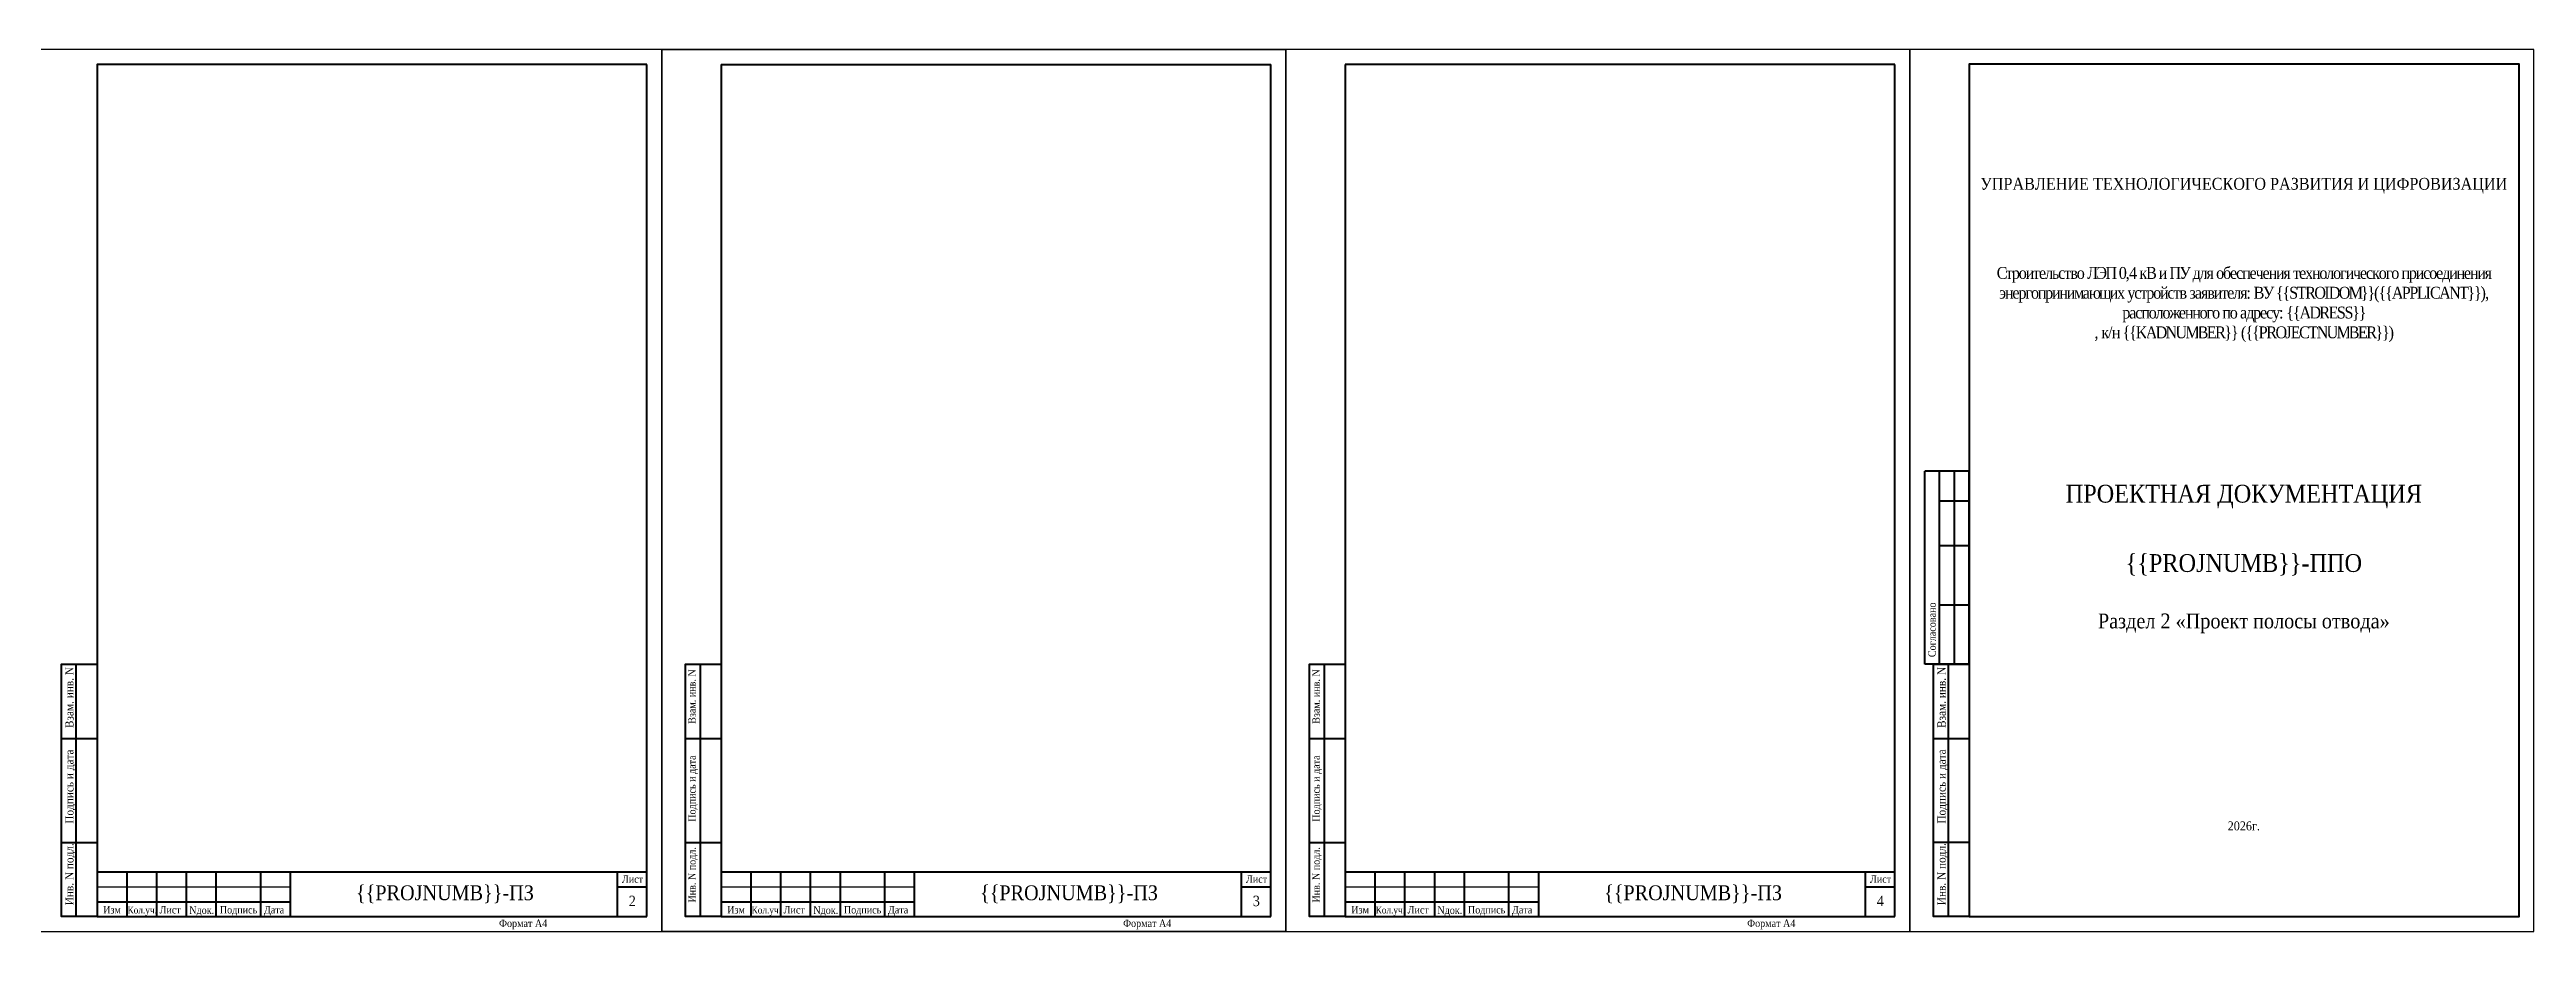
# Model space of a CAD drawing. Header units: millimetres. Extents: x 2174 to 9129, y 1758 to 2055.
# Drawn here: x 3438 to 4271, y 1758 to 2055 of the extents above; entities that cross this region are included whole.
import ezdxf

# ---------------------------------------------------------------- set-up
doc = ezdxf.new("R2010")
doc.units = ezdxf.units.MM
doc.layers.add('П', color=7, linetype='Continuous')
doc.layers.add('Чертеж', color=7, linetype='Continuous')
doc.styles.add('стиль1', font='Times New Roman.ttf', dxfattribs={"width": 0.9, "height": 2})
doc.styles.add('стиль2', font='Times New Roman.ttf', dxfattribs={"width": 0.9, "height": 2.5})

# ---------------------------------------------------------------- blocks, each defined once
blk = doc.blocks.new('1')
at = {"lineweight": 30}
for p, q in [((630, 297), (420, 297)), ((420, 297), (420, 0)), ((630, 0), (630, 297)), ((420, 0), (630, 0))]:
    blk.add_line(p, q, dxfattribs=at)
blk = doc.blocks.new('Штамп б')
at = {"lineweight": 70}
for points in [[(20, 0), (8, 0), (8, 85), (20, 85)], [(13, 0), (13, 85)], [(8, 60), (20, 60)], [(8, 25), (20, 25)]]:
    blk.add_lwpolyline(points, dxfattribs=at)
at = {"lineweight": 25, "style": 'стиль1', "width": 0.9}
for s, p in [('Взам. инв. N', (12.06, 63.49)), ('Подпись и дата', (12.06, 31.28)), ('Инв. N подл.', (12.06, 3.82))]:
    blk.add_text(s, height=2.8, rotation=90, dxfattribs=at).set_placement(p)
blk = doc.blocks.new('A$C5B0935FB')
at = {"lineweight": 70}
for p, q in [((20, 65), (5, 65)), ((5, 0), (5, 65)), ((10, 55), (10, 65)), ((15, 0), (15, 65)), ((20, 0), (20, 65)), ((10, 40), (10, 55)), ((10, 55), (20, 55)), ((10, 20), (10, 40)), ((10, 40), (20, 40)), ((10, 0), (10, 20)), ((10, 20), (20, 20)), ((10, 0), (5, 0)), ((15, 0), (10, 0)), ((20, 0), (15, 0)), ((15, 0), (15, 0))]:
    blk.add_line(p, q, dxfattribs=at)
at = {"lineweight": 25, "style": 'стиль1', "width": 0.9}
blk.add_text('Согласовано', height=2.5, rotation=90, dxfattribs=at).set_placement((8.72, 2.35))

msp = doc.modelspace()

# ---------------------------------------------------------------- linework, layer by layer
at = {"layer": 'П', "lineweight": 30}
msp.add_line((3643.703, 1758.49), (3643.703, 2055.49), dxfattribs=at)
at = {"layer": 'П', "linetype": 'Continuous', "lineweight": 0}
for points in [[(3433.703, 2055.49), (3643.703, 2055.49), (3643.703, 1758.49), (3433.703, 1758.49)], [(3853.703, 2055.49), (4063.703, 2055.49), (4063.703, 1758.49), (3853.703, 1758.49)], [(4063.703, 2055.49), (4273.703, 2055.49), (4273.703, 1758.49), (4063.703, 1758.49)]]:
    msp.add_lwpolyline(points, close=True, dxfattribs=at)
at = {"layer": 'П', "linetype": 'Continuous', "lineweight": 18}
msp.add_lwpolyline([(3643.703, 2055.49), (3853.703, 2055.49), (3853.703, 1758.49), (3643.703, 1758.49)], close=True, dxfattribs=at)
at = {"layer": 'П', "lineweight": 30}
for points in [[(3643.703, 2055.49), (3853.703, 2055.49), (3853.703, 1758.49), (3643.703, 1758.49)], [(4063.703, 1758.49), (4273.703, 1758.49), (4273.703, 2055.49), (4063.703, 2055.49)]]:
    msp.add_lwpolyline(points, close=True, dxfattribs=at)
at = {"layer": 'Чертеж', "lineweight": 70}
for p, q in [((3638.703, 1763.49), (3638.703, 2050.49)), ((3663.703, 2050.49), (3663.703, 1763.49)), ((3848.703, 1763.49), (3848.703, 2050.49)), ((4058.703, 2050.49), (3873.703, 2050.49)), ((3873.703, 2050.49), (3873.703, 1763.49)), ((4058.703, 1763.49), (4058.703, 2050.49)), ((3663.703, 1818.49), (3663.703, 1763.49)), ((3873.703, 1818.49), (3873.703, 1763.49)), ((3638.703, 1778.49), (3453.703, 1778.49)), ((3463.703, 1778.49), (3463.703, 1763.49)), ((3473.703, 1778.49), (3473.703, 1763.49)), ((3483.703, 1778.49), (3483.703, 1763.49)), ((3493.703, 1778.49), (3493.703, 1763.49)), ((3508.703, 1778.49), (3508.703, 1763.49)), ((3518.703, 1778.49), (3518.703, 1763.49)), ((3628.703, 1778.49), (3628.703, 1763.49)), ((3848.703, 1778.49), (3663.703, 1778.49)), ((3673.703, 1778.49), (3673.703, 1763.49)), ((3683.703, 1778.49), (3683.703, 1763.49)), ((3693.703, 1778.49), (3693.703, 1763.49)), ((3703.703, 1778.49), (3703.703, 1763.49)), ((3718.703, 1778.49), (3718.703, 1763.49)), ((3728.703, 1778.49), (3728.703, 1763.49)), ((3838.703, 1778.49), (3838.703, 1763.49)), ((4058.703, 1778.49), (3873.703, 1778.49)), ((3883.703, 1778.49), (3883.703, 1763.49)), ((3893.703, 1778.49), (3893.703, 1763.49)), ((3903.703, 1778.49), (3903.703, 1763.49)), ((3913.703, 1778.49), (3913.703, 1763.49)), ((3928.703, 1778.49), (3928.703, 1763.49)), ((3938.703, 1778.49), (3938.703, 1763.49)), ((4048.703, 1778.49), (4048.703, 1763.49)), ((3453.703, 1768.49), (3518.703, 1768.49)), ((3628.703, 1773.49), (3638.703, 1773.49)), ((3663.703, 1768.49), (3728.703, 1768.49)), ((3838.703, 1773.49), (3848.703, 1773.49)), ((3873.703, 1768.49), (3938.703, 1768.49)), ((4048.703, 1773.49), (4058.703, 1773.49)), ((3663.703, 1763.49), (3848.703, 1763.49)), ((3728.703, 1763.49), (3848.703, 1763.49)), ((3873.703, 1763.49), (4058.703, 1763.49)), ((3938.703, 1763.49), (4058.703, 1763.49))]:
    msp.add_line(p, q, dxfattribs=at)
at = {"layer": 'Чертеж', "lineweight": 30}
for p, q in [((3853.703, 1758.49), (3853.703, 2055.49)), ((3453.703, 1778.49), (3518.703, 1778.49)), ((3663.703, 1778.49), (3728.703, 1778.49)), ((3873.703, 1778.49), (3938.703, 1778.49)), ((3453.703, 1773.49), (3518.703, 1773.49)), ((3663.703, 1773.49), (3728.703, 1773.49)), ((3873.703, 1773.49), (3938.703, 1773.49))]:
    msp.add_line(p, q, dxfattribs=at)
at = {"layer": 'Чертеж', "linetype": 'Continuous', "lineweight": 30}
msp.add_line((3453.703, 1763.49), (3453.703, 1803.49), dxfattribs=at)
at = {"layer": 'Чертеж', "linetype": 'Continuous', "lineweight": 70, "ltscale": 100}
msp.add_line((3453.703, 1763.49), (3638.703, 1763.49), dxfattribs=at)
at = {"layer": 'Чертеж', "lineweight": 70}
for points in [[(3638.703, 2050.49), (3453.703, 2050.49), (3453.703, 1763.49)], [(3663.703, 1763.49), (3651.703, 1763.49), (3651.703, 1848.49), (3663.703, 1848.49)], [(3656.703, 1763.49), (3656.703, 1848.49)], [(3873.703, 1763.49), (3861.703, 1763.49), (3861.703, 1848.49), (3873.703, 1848.49)], [(3866.703, 1763.49), (3866.703, 1848.49)], [(3651.703, 1823.49), (3663.703, 1823.49)], [(3861.703, 1823.49), (3873.703, 1823.49)], [(3651.703, 1788.49), (3663.703, 1788.49)], [(3861.703, 1788.49), (3873.703, 1788.49)]]:
    msp.add_lwpolyline(points, dxfattribs=at)
at = {"layer": 'Чертеж', "linetype": 'Continuous', "lineweight": 70}
msp.add_lwpolyline([(3663.703, 2050.49), (3848.703, 2050.49)], dxfattribs=at)
at = {"layer": 'Чертеж', "lineweight": 70}
msp.add_lwpolyline([(4083.72, 1763.525), (4268.72, 1763.525), (4268.72, 2050.525), (4083.72, 2050.525)], close=True, dxfattribs=at)

# ---------------------------------------------------------------- block references
at = {"layer": 'П', "lineweight": 30}
for p in [(3013.703, 1758.49), (3433.703, 1758.49)]:
    msp.add_blockref('1', p, dxfattribs=at)
at = {"layer": 'П', "lineweight": 20}
msp.add_blockref('1', (3223.703, 1758.49), dxfattribs=at)
at = {"layer": 'Чертеж'}
msp.add_blockref('A$C5B0935FB', (4063.72, 1848.525), dxfattribs=at)
at = {"layer": 'Чертеж', "lineweight": 25}
for p in [(3433.703, 1763.49), (4063.72, 1763.525)]:
    msp.add_blockref('Штамп б', p, dxfattribs=at)

# ---------------------------------------------------------------- texts
at = {"layer": 'Чертеж', "lineweight": 25, "style": 'стиль1', "width": 0.9}
for s, p in [('Взам. инв. N', (3655.142, 1828.418)), ('Взам. инв. N', (3865.142, 1828.418)), ('Подпись и дата', (3655.142, 1795.442)), ('Подпись и дата', (3865.142, 1795.442)), ('Инв. N подл.', (3655.142, 1768.224)), ('Инв. N подл.', (3865.142, 1768.224))]:
    msp.add_text(s, height=2.5, rotation=90, dxfattribs=at).set_placement(p)
for s, height, p in [('Лист', 2.5, (3630.315, 1774.89)), ('Лист', 2.5, (3840.315, 1774.89)), ('Лист', 2.5, (4050.315, 1774.89)), ('Изм', 2.5, (3455.756, 1764.562)), ('Лист', 2.5, (3474.736, 1764.562)), ('Подпись', 2.5, (3495, 1764.562)), ('Дата', 2.5, (3509.842, 1764.562)), ('2', 3.5, (3632.616, 1767.03)), ('Изм', 2.5, (3665.756, 1764.562)), ('Лист', 2.5, (3684.736, 1764.562)), ('Подпись', 2.5, (3705, 1764.562)), ('Дата', 2.5, (3719.842, 1764.562)), ('3', 3.5, (3842.616, 1767.03)), ('Изм', 2.5, (3875.756, 1764.562)), ('Лист', 2.5, (3894.736, 1764.562)), ('Подпись', 2.5, (3915, 1764.562)), ('Дата', 2.5, (3929.842, 1764.562)), ('4', 3.5, (4052.616, 1767.03)), ('Кол.уч.', 2.3, (3463.931, 1764.562)), ('Nдок.', 2.5, (3484.725, 1764.42)), ('Формат А4', 2.5, (3588.964, 1760.018)), ('Кол.уч.', 2.3, (3673.931, 1764.562)), ('Nдок.', 2.5, (3694.725, 1764.42)), ('Формат А4', 2.5, (3798.964, 1760.018)), ('Кол.уч.', 2.3, (3883.931, 1764.562)), ('Nдок.', 2.5, (3904.725, 1764.42)), ('Формат А4', 2.5, (4008.964, 1760.018))]:
    msp.add_text(s, height=height, dxfattribs=at).set_placement(p)
at = {"layer": 'Чертеж', "color": 1, "lineweight": 20, "insert": (4176.102, 2053.439), "char_height": 5, "width": 185.01678, "attachment_point": 2, "style": 'стиль1'}
msp.add_mtext('\\pxqc,t19;{\\C256;\\P\\P\\H0.36x;\\P\\P\\P\\P\\P\\H0.94444x;\\P\\H2.353x;\\P\\ptz;\\H0.99998x;УПРАВЛЕНИЕ ТЕХНОЛОГИЧЕСКОГО РАЗВИТИЯ И ЦИФРОВИЗАЦИИ\\H0.75004x;\\P\\P\\P\\P\\pt19;\\H1.6667x;\\T0.85;\\P\\pq*,tz;\\H0.79994x;Строительство ЛЭП 0,4 кВ и ПУ для обеспечения технологического присоединения энергопринимающих устройств заявителя: ВУ \\{\\{STROIDOM\\}\\}(\\{\\{APPLICANT\\}\\}), расположенного по адресу: \\{\\{ADRESS\\}\\}\\P, к/н \\{\\{KADNUMBER\\}\\} (\\{\\{PROJECTNUMBER\\}\\})\\P\\P\\P\\pqc,t19;\\P\\P\\P\\P\\P\\H1.5x;\\T1;ПРОЕКТНАЯ ДОКУМЕНТАЦИЯ\\P\\H0.66667x;\\T0.85;\\P\\P\\H1.5x;\\T1;\\{\\{PROJNUMB\\}\\}-ППО\\P\\P\\H0.83332x;Ра\\H0.99997x;здел 2 «Проект полосы отвода»\\H1.0001x;\\P\\P\\P\\pi1.9542,t1.1833;\\P\\pi0,t19;\\P\\P\\H0.59996x;\\P\\P\\P\\P2026г.}', dxfattribs=at)
at = {"layer": 'Чертеж', "lineweight": 25, "char_height": 5, "width": 119.88502, "attachment_point": 5, "style": 'стиль2'}
for insert in [(3570.749, 1771.022), (3780.749, 1771.022), (3990.749, 1771.022)]:
    msp.add_mtext('\\{\\{PROJNUMB\\}\\}-ПЗ', dxfattribs=dict(at, insert=insert))

doc.saveas('drawing.dxf')
